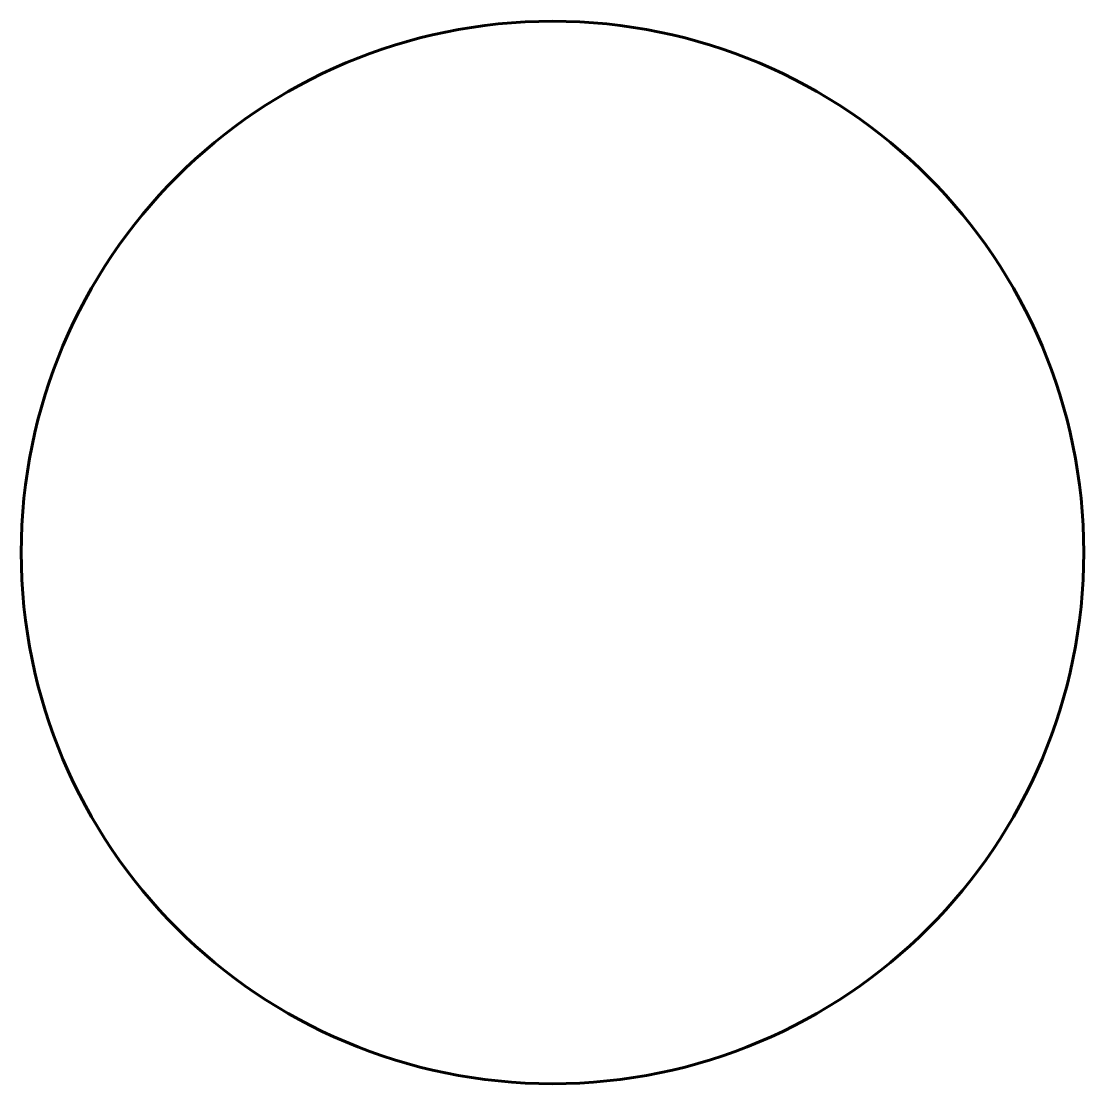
# Model space of a CAD drawing. Header units: millimetres. Extents: x 96 to 348, y 36 to 288.
import ezdxf

# ---------------------------------------------------------------- set-up
doc = ezdxf.new("R2010")
doc.units = ezdxf.units.MM
doc.linetypes.add('K5LT_BASIC', pattern=[0])

msp = doc.modelspace()

# ---------------------------------------------------------------- linework, layer by layer
at = {"color": 143, "linetype": 'K5LT_BASIC', "lineweight": 60, "true_color": 0x33acca}
msp.add_circle((221.68, 162.16), 126, dxfattribs=at)

doc.saveas('drawing.dxf')
